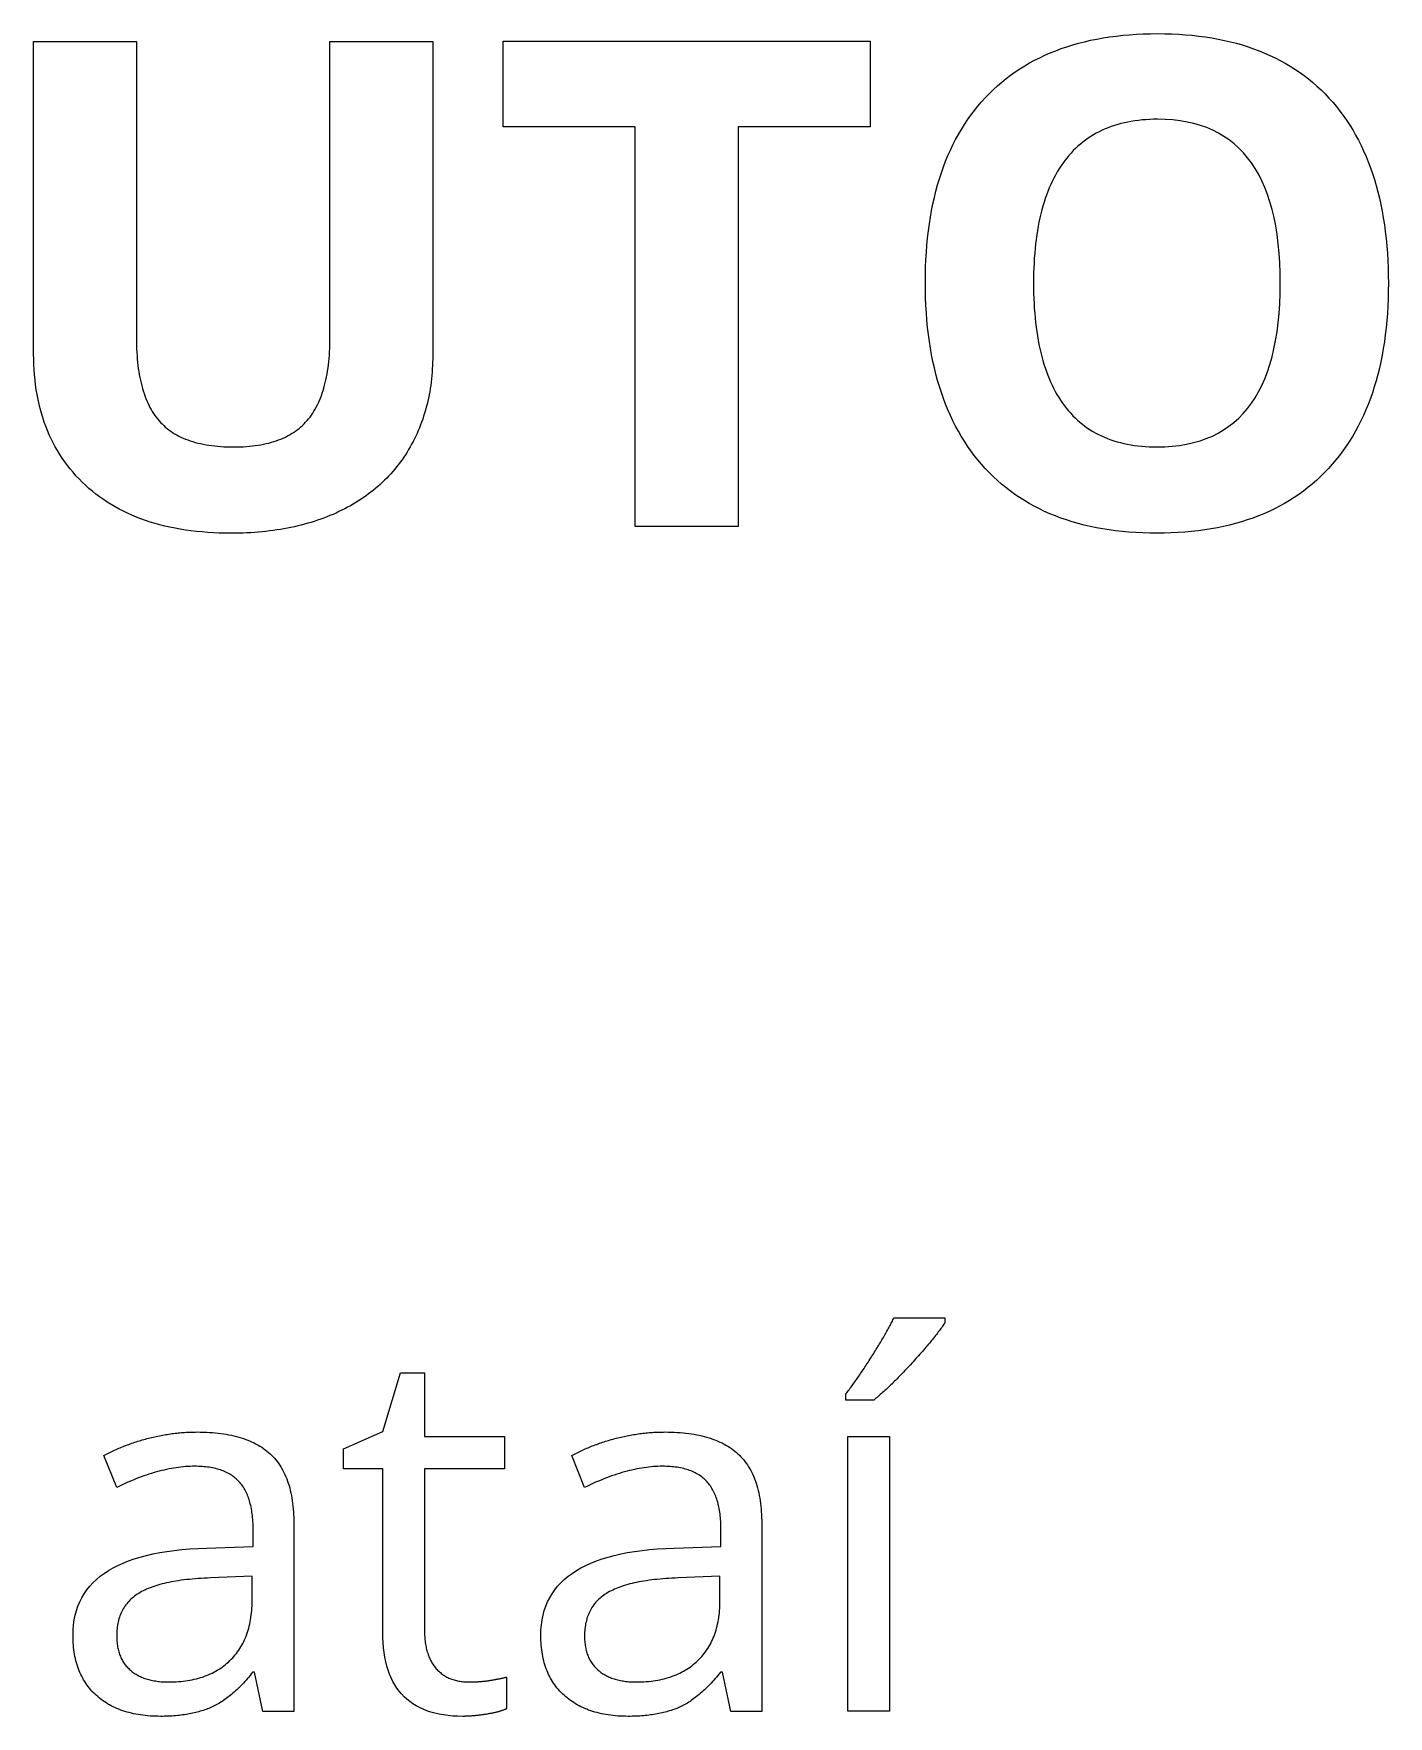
# Model space of a CAD drawing. Extents: x -419 to 419, y -275 to 1047.
# Drawn here: x -7.1 to 62.1, y 126.6 to 212.6 of the extents above; entities that cross this region are included whole.
import ezdxf

# ---------------------------------------------------------------- set-up
doc = ezdxf.new("R2010")
doc.units = 0
doc.layers.get('0').update_dxf_attribs({"linetype": 'CONTINUOUS'})

msp = doc.modelspace()

# ---------------------------------------------------------------- linework, layer by layer
for points in [[(62.057, 199.831), (62.054, 199.437), (62.044, 199.049), (62.028, 198.666), (62.006, 198.29), (61.978, 197.92), (61.943, 197.555), (61.901, 197.197), (61.853, 196.844), (61.799, 196.497), (61.739, 196.156), (61.672, 195.822), (61.599, 195.493), (61.519, 195.17), (61.434, 194.852), (61.341, 194.541), (61.243, 194.236), (61.138, 193.937), (61.026, 193.643), (60.909, 193.356), (60.785, 193.074), (60.654, 192.798), (60.517, 192.529), (60.374, 192.265), (60.225, 192.007), (60.069, 191.755), (59.907, 191.509), (59.738, 191.269), (59.563, 191.035), (59.382, 190.806), (59.194, 190.584), (59, 190.367), (58.8, 190.157), (58.594, 189.954), (58.383, 189.758), (58.166, 189.569), (57.944, 189.386), (57.716, 189.21), (57.483, 189.042), (57.244, 188.88), (57, 188.725), (56.75, 188.577), (56.495, 188.436), (56.234, 188.301), (55.968, 188.174), (55.696, 188.054), (55.419, 187.94), (55.136, 187.833), (54.848, 187.733), (54.554, 187.64), (54.255, 187.554), (53.95, 187.475), (53.64, 187.403), (53.324, 187.337), (53.002, 187.279), (52.676, 187.227), (52.343, 187.182), (52.005, 187.145), (51.662, 187.114), (51.313, 187.089), (50.959, 187.072), (50.599, 187.062), (50.233, 187.059), (49.867, 187.062), (49.507, 187.072), (49.153, 187.089), (48.804, 187.114), (48.46, 187.145), (48.122, 187.182), (47.789, 187.227), (47.462, 187.279), (47.141, 187.337), (46.825, 187.403), (46.515, 187.475), (46.21, 187.554), (45.91, 187.64), (45.616, 187.733), (45.328, 187.833), (45.045, 187.94), (44.768, 188.054), (44.496, 188.174), (44.23, 188.301), (43.969, 188.436), (43.714, 188.577), (43.465, 188.725), (43.221, 188.88), (42.982, 189.042), (42.749, 189.21), (42.521, 189.386), (42.299, 189.569), (42.083, 189.758), (41.872, 189.954), (41.666, 190.157), (41.466, 190.367), (41.272, 190.584), (41.084, 190.806), (40.903, 191.035), (40.728, 191.269), (40.559, 191.51), (40.397, 191.756), (40.241, 192.009), (40.091, 192.267), (39.948, 192.531), (39.811, 192.802), (39.681, 193.078), (39.557, 193.361), (39.439, 193.649), (39.327, 193.943), (39.222, 194.244), (39.123, 194.55), (39.031, 194.862), (38.945, 195.181), (38.865, 195.505), (38.792, 195.836), (38.725, 196.172), (38.665, 196.514), (38.61, 196.863), (38.563, 197.217), (38.521, 197.577), (38.486, 197.944), (38.457, 198.316), (38.435, 198.695), (38.419, 199.079), (38.41, 199.469), (38.406, 199.866), (38.41, 200.262), (38.419, 200.652), (38.435, 201.036), (38.458, 201.414), (38.486, 201.785), (38.522, 202.151), (38.563, 202.511), (38.611, 202.864), (38.665, 203.212), (38.726, 203.553), (38.793, 203.889), (38.867, 204.218), (38.947, 204.541), (39.033, 204.858), (39.125, 205.169), (39.224, 205.474), (39.33, 205.773), (39.442, 206.066), (39.56, 206.353), (39.684, 206.633), (39.815, 206.908), (39.952, 207.176), (40.096, 207.438), (40.246, 207.695), (40.402, 207.945), (40.565, 208.189), (40.734, 208.427), (40.91, 208.659), (41.091, 208.885), (41.28, 209.104), (41.474, 209.318), (41.675, 209.526), (41.881, 209.726), (42.092, 209.92), (42.31, 210.107), (42.532, 210.287), (42.761, 210.461), (42.994, 210.627), (43.234, 210.787), (43.479, 210.94), (43.729, 211.087), (43.985, 211.226), (44.246, 211.359), (44.513, 211.484), (44.786, 211.604), (45.064, 211.716), (45.348, 211.821), (45.637, 211.92), (45.932, 212.012), (46.232, 212.097), (46.538, 212.175), (46.849, 212.246), (47.166, 212.311), (47.488, 212.369), (47.816, 212.42), (48.149, 212.464), (48.488, 212.501), (48.833, 212.532), (49.183, 212.556), (49.538, 212.573), (49.899, 212.583), (50.266, 212.586), (50.632, 212.583), (50.993, 212.573), (51.349, 212.555), (51.699, 212.531), (52.043, 212.501), (52.382, 212.463), (52.715, 212.418), (53.042, 212.367), (53.364, 212.308), (53.68, 212.243), (53.991, 212.171), (54.295, 212.092), (54.595, 212.007), (54.889, 211.914), (55.177, 211.815), (55.459, 211.709), (55.736, 211.596), (56.007, 211.476), (56.273, 211.349), (56.533, 211.215), (56.788, 211.075), (57.037, 210.928), (57.28, 210.774), (57.517, 210.613), (57.75, 210.445), (57.976, 210.271), (58.197, 210.09), (58.412, 209.902), (58.622, 209.707), (58.826, 209.505), (59.024, 209.296), (59.217, 209.081), (59.403, 208.86), (59.583, 208.632), (59.756, 208.399), (59.924, 208.159), (60.085, 207.914), (60.239, 207.663), (60.387, 207.405), (60.529, 207.142), (60.665, 206.873), (60.795, 206.597), (60.918, 206.316), (61.034, 206.029), (61.145, 205.735), (61.249, 205.436), (61.347, 205.13), (61.438, 204.819), (61.523, 204.502), (61.602, 204.178), (61.675, 203.849), (61.741, 203.514), (61.801, 203.172), (61.855, 202.825), (61.902, 202.472), (61.943, 202.112), (61.978, 201.747), (62.006, 201.376), (62.028, 200.998), (62.044, 200.615), (62.054, 200.225), (62.057, 199.83)], [(43.93, 199.831), (43.931, 199.565), (43.936, 199.303), (43.945, 199.046), (43.956, 198.793), (43.971, 198.544), (43.989, 198.299), (44.01, 198.059), (44.035, 197.823), (44.063, 197.591), (44.094, 197.364), (44.129, 197.14), (44.166, 196.921), (44.207, 196.707), (44.252, 196.496), (44.299, 196.29), (44.35, 196.088), (44.405, 195.89), (44.462, 195.697), (44.523, 195.508), (44.587, 195.323), (44.654, 195.142), (44.725, 194.966), (44.799, 194.794), (44.876, 194.626), (44.957, 194.463), (45.041, 194.303), (45.128, 194.148), (45.219, 193.997), (45.312, 193.851), (45.409, 193.709), (45.51, 193.571), (45.613, 193.437), (45.72, 193.308), (45.83, 193.184), (45.944, 193.063), (46.06, 192.947), (46.18, 192.836), (46.303, 192.729), (46.43, 192.626), (46.559, 192.527), (46.692, 192.433), (46.828, 192.343), (46.968, 192.258), (47.11, 192.177), (47.256, 192.101), (47.405, 192.028), (47.558, 191.96), (47.713, 191.897), (47.872, 191.838), (48.034, 191.783), (48.2, 191.733), (48.368, 191.687), (48.54, 191.645), (48.715, 191.608), (48.894, 191.575), (49.075, 191.547), (49.26, 191.523), (49.448, 191.503), (49.64, 191.487), (49.834, 191.477), (50.032, 191.47), (50.233, 191.468), (50.633, 191.476), (51.02, 191.503), (51.394, 191.546), (51.754, 191.607), (52.102, 191.685), (52.437, 191.781), (52.758, 191.894), (53.066, 192.025), (53.361, 192.173), (53.643, 192.338), (53.912, 192.521), (54.168, 192.721), (54.411, 192.939), (54.64, 193.174), (54.857, 193.426), (55.06, 193.696), (55.251, 193.983), (55.428, 194.288), (55.592, 194.61), (55.743, 194.949), (55.88, 195.306), (56.005, 195.68), (56.117, 196.072), (56.215, 196.481), (56.3, 196.907), (56.373, 197.351), (56.432, 197.812), (56.478, 198.291), (56.51, 198.787), (56.53, 199.3), (56.537, 199.831), (56.53, 200.363), (56.511, 200.877), (56.478, 201.374), (56.432, 201.854), (56.374, 202.316), (56.302, 202.76), (56.217, 203.188), (56.119, 203.597), (56.008, 203.99), (55.884, 204.365), (55.747, 204.722), (55.597, 205.062), (55.434, 205.385), (55.258, 205.69), (55.069, 205.978), (54.867, 206.248), (54.651, 206.501), (54.423, 206.736), (54.181, 206.954), (53.927, 207.155), (53.659, 207.338), (53.379, 207.504), (53.085, 207.652), (52.778, 207.783), (52.459, 207.896), (52.126, 207.992), (51.78, 208.071), (51.421, 208.132), (51.049, 208.175), (50.664, 208.202), (50.266, 208.21), (50.065, 208.208), (49.867, 208.201), (49.672, 208.19), (49.481, 208.175), (49.292, 208.155), (49.107, 208.131), (48.925, 208.103), (48.747, 208.07), (48.571, 208.032), (48.399, 207.99), (48.23, 207.944), (48.065, 207.894), (47.902, 207.839), (47.743, 207.779), (47.587, 207.715), (47.434, 207.647), (47.284, 207.575), (47.137, 207.498), (46.994, 207.416), (46.854, 207.33), (46.717, 207.24), (46.584, 207.146), (46.453, 207.047), (46.326, 206.943), (46.202, 206.836), (46.081, 206.723), (45.964, 206.607), (45.85, 206.486), (45.739, 206.36), (45.631, 206.231), (45.526, 206.096), (45.425, 205.958), (45.327, 205.816), (45.232, 205.669), (45.14, 205.518), (45.052, 205.363), (44.968, 205.203), (44.886, 205.039), (44.808, 204.871), (44.733, 204.699), (44.662, 204.522), (44.594, 204.341), (44.529, 204.156), (44.468, 203.967), (44.409, 203.773), (44.355, 203.575), (44.303, 203.373), (44.255, 203.167), (44.21, 202.956), (44.169, 202.741), (44.131, 202.522), (44.096, 202.299), (44.064, 202.071), (44.036, 201.839), (44.011, 201.603), (43.989, 201.363), (43.971, 201.118), (43.956, 200.869), (43.945, 200.616), (43.936, 200.359), (43.931, 200.097), (43.93, 199.831)]]:
    msp.add_lwpolyline(points)
for points in [[(13.226, 195.623), (13.217, 195.451), (13.206, 195.28), (13.192, 195.11), (13.175, 194.942), (13.156, 194.775), (13.134, 194.61), (13.109, 194.446), (13.082, 194.284), (13.053, 194.123), (13.021, 193.963), (12.986, 193.805), (12.949, 193.648), (12.909, 193.493), (12.867, 193.339), (12.822, 193.186), (12.774, 193.035), (12.724, 192.885), (12.672, 192.737), (12.617, 192.59), (12.559, 192.444), (12.498, 192.3), (12.436, 192.157), (12.37, 192.016), (12.302, 191.876), (12.232, 191.737), (12.159, 191.6), (12.083, 191.464), (12.005, 191.33), (11.924, 191.198), (11.841, 191.067), (11.756, 190.939), (11.669, 190.813), (11.579, 190.689), (11.487, 190.566), (11.393, 190.446), (11.296, 190.328), (11.197, 190.211), (11.096, 190.097), (10.993, 189.985), (10.887, 189.874), (10.779, 189.766), (10.669, 189.659), (10.556, 189.555), (10.441, 189.453), (10.324, 189.352), (10.205, 189.254), (10.083, 189.158), (9.959, 189.063), (9.833, 188.971), (9.705, 188.881), (9.574, 188.793), (9.441, 188.706), (9.306, 188.622), (9.168, 188.54), (9.029, 188.46), (8.886, 188.382), (8.742, 188.305), (8.596, 188.231), (8.447, 188.159), (8.296, 188.089), (8.143, 188.022), (7.988, 187.956), (7.831, 187.893), (7.673, 187.832), (7.513, 187.774), (7.352, 187.718), (7.188, 187.664), (7.023, 187.612), (6.856, 187.563), (6.687, 187.516), (6.517, 187.471), (6.344, 187.429), (6.17, 187.388), (5.994, 187.35), (5.817, 187.315), (5.637, 187.282), (5.456, 187.251), (5.273, 187.222), (5.089, 187.195), (4.902, 187.171), (4.714, 187.149), (4.524, 187.13), (4.332, 187.113), (4.138, 187.098), (3.943, 187.085), (3.746, 187.075), (3.547, 187.067), (3.347, 187.061), (3.144, 187.057), (2.94, 187.056), (2.633, 187.059), (2.331, 187.066), (2.033, 187.079), (1.74, 187.097), (1.451, 187.12), (1.166, 187.148), (0.886, 187.181), (0.61, 187.219), (0.339, 187.263), (0.072, 187.311), (-0.19, 187.365), (-0.448, 187.423), (-0.701, 187.487), (-0.95, 187.556), (-1.195, 187.63), (-1.435, 187.709), (-1.67, 187.793), (-1.901, 187.882), (-2.128, 187.976), (-2.35, 188.076), (-2.568, 188.18), (-2.781, 188.29), (-2.99, 188.404), (-3.194, 188.524), (-3.394, 188.649), (-3.589, 188.779), (-3.78, 188.914), (-3.967, 189.055), (-4.149, 189.2), (-4.326, 189.351), (-4.499, 189.506), (-4.668, 189.666), (-4.831, 189.83), (-4.988, 189.998), (-5.14, 190.17), (-5.286, 190.345), (-5.427, 190.524), (-5.562, 190.707), (-5.692, 190.893), (-5.816, 191.083), (-5.935, 191.277), (-6.048, 191.475), (-6.155, 191.676), (-6.257, 191.882), (-6.354, 192.09), (-6.445, 192.303), (-6.53, 192.52), (-6.61, 192.74), (-6.684, 192.964), (-6.753, 193.191), (-6.817, 193.423), (-6.874, 193.658), (-6.927, 193.897), (-6.974, 194.14), (-7.015, 194.386), (-7.051, 194.636), (-7.081, 194.89), (-7.106, 195.148), (-7.125, 195.409), (-7.139, 195.674), (-7.147, 195.943), (-7.15, 196.216), (-7.15, 212.191), (-1.9, 212.191), (-1.9, 197.013), (-1.899, 196.829), (-1.896, 196.649), (-1.89, 196.472), (-1.881, 196.298), (-1.87, 196.128), (-1.857, 195.96), (-1.841, 195.796), (-1.823, 195.635), (-1.803, 195.477), (-1.78, 195.323), (-1.755, 195.171), (-1.727, 195.023), (-1.697, 194.878), (-1.665, 194.736), (-1.63, 194.597), (-1.593, 194.461), (-1.553, 194.329), (-1.511, 194.199), (-1.467, 194.073), (-1.42, 193.95), (-1.371, 193.83), (-1.319, 193.714), (-1.265, 193.6), (-1.208, 193.49), (-1.15, 193.383), (-1.088, 193.279), (-1.025, 193.178), (-0.959, 193.08), (-0.89, 192.986), (-0.819, 192.895), (-0.746, 192.807), (-0.67, 192.721), (-0.591, 192.639), (-0.508, 192.56), (-0.423, 192.483), (-0.334, 192.409), (-0.242, 192.338), (-0.147, 192.269), (-0.049, 192.204), (0.052, 192.141), (0.157, 192.081), (0.264, 192.023), (0.375, 191.969), (0.489, 191.917), (0.606, 191.869), (0.726, 191.822), (0.85, 191.779), (0.976, 191.739), (1.106, 191.701), (1.239, 191.666), (1.374, 191.634), (1.513, 191.605), (1.655, 191.578), (1.801, 191.554), (1.949, 191.534), (2.101, 191.515), (2.255, 191.5), (2.413, 191.487), (2.574, 191.478), (2.738, 191.471), (2.905, 191.467), (3.075, 191.465), (3.241, 191.467), (3.403, 191.471), (3.562, 191.478), (3.719, 191.488), (3.872, 191.5), (4.022, 191.516), (4.17, 191.534), (4.314, 191.555), (4.456, 191.579), (4.595, 191.606), (4.73, 191.635), (4.863, 191.667), (4.993, 191.702), (5.119, 191.74), (5.243, 191.781), (5.364, 191.825), (5.482, 191.871), (5.597, 191.92), (5.709, 191.972), (5.818, 192.027), (5.924, 192.084), (6.027, 192.145), (6.127, 192.208), (6.224, 192.274), (6.319, 192.343), (6.41, 192.414), (6.499, 192.489), (6.584, 192.566), (6.667, 192.646), (6.746, 192.729), (6.823, 192.815), (6.897, 192.903), (6.968, 192.995), (7.037, 193.09), (7.104, 193.188), (7.168, 193.289), (7.23, 193.393), (7.289, 193.501), (7.346, 193.612), (7.4, 193.726), (7.452, 193.843), (7.502, 193.964), (7.549, 194.088), (7.594, 194.215), (7.636, 194.345), (7.676, 194.478), (7.714, 194.615), (7.749, 194.755), (7.781, 194.898), (7.812, 195.044), (7.839, 195.193), (7.865, 195.346), (7.888, 195.501), (7.908, 195.66), (7.927, 195.823), (7.942, 195.988), (7.956, 196.157), (7.966, 196.329), (7.975, 196.504), (7.981, 196.682), (7.985, 196.863), (7.986, 197.048), (7.986, 212.191), (13.238, 212.191), (13.238, 196.148), (13.237, 195.972), (13.233, 195.797)], [(23.572, 187.399), (23.572, 207.821), (16.83, 207.821), (16.83, 212.195), (35.583, 212.195), (35.583, 207.821), (28.84, 207.821), (28.841, 187.399)], [(34.429, 143.183), (34.469, 143.236), (34.51, 143.29), (34.55, 143.345), (34.591, 143.4), (34.632, 143.456), (34.673, 143.512), (34.715, 143.569), (34.756, 143.627), (34.798, 143.686), (34.84, 143.745), (34.883, 143.805), (34.925, 143.866), (34.968, 143.927), (35.011, 143.989), (35.054, 144.052), (35.097, 144.115), (35.14, 144.179), (35.184, 144.244), (35.228, 144.309), (35.272, 144.376), (35.316, 144.443), (35.361, 144.51), (35.406, 144.579), (35.45, 144.648), (35.495, 144.717), (35.541, 144.788), (35.586, 144.859), (35.632, 144.931), (35.678, 145.003), (35.723, 145.076), (35.768, 145.147), (35.812, 145.218), (35.856, 145.289), (35.899, 145.359), (35.942, 145.428), (35.984, 145.497), (36.025, 145.565), (36.066, 145.632), (36.106, 145.699), (36.145, 145.765), (36.184, 145.831), (36.222, 145.896), (36.26, 145.961), (36.297, 146.024), (36.333, 146.088), (36.369, 146.15), (36.404, 146.212), (36.438, 146.273), (36.472, 146.334), (36.505, 146.394), (36.538, 146.454), (36.57, 146.513), (36.601, 146.571), (36.632, 146.629), (36.662, 146.686), (36.691, 146.743), (36.72, 146.798), (36.748, 146.854), (36.775, 146.908), (36.802, 146.963), (39.393, 146.963), (39.393, 146.694), (39.356, 146.64), (39.318, 146.585), (39.278, 146.529), (39.238, 146.473), (39.196, 146.415), (39.154, 146.357), (39.11, 146.298), (39.065, 146.238), (39.019, 146.178), (38.972, 146.116), (38.923, 146.054), (38.874, 145.991), (38.823, 145.927), (38.771, 145.862), (38.718, 145.797), (38.664, 145.731), (38.608, 145.664), (38.552, 145.596), (38.494, 145.527), (38.436, 145.458), (38.376, 145.388), (38.315, 145.317), (38.252, 145.245), (38.189, 145.173), (38.124, 145.099), (38.059, 145.025), (37.992, 144.95), (37.924, 144.875), (37.855, 144.798), (37.784, 144.721), (37.713, 144.643), (37.641, 144.565), (37.57, 144.488), (37.499, 144.413), (37.429, 144.338), (37.36, 144.265), (37.291, 144.193), (37.223, 144.122), (37.156, 144.052), (37.089, 143.983), (37.023, 143.915), (36.957, 143.849), (36.892, 143.784), (36.828, 143.719), (36.764, 143.656), (36.701, 143.594), (36.639, 143.534), (36.577, 143.474), (36.515, 143.415), (36.455, 143.358), (36.395, 143.302), (36.335, 143.247), (36.277, 143.193), (36.218, 143.14), (36.161, 143.089), (36.104, 143.038), (36.048, 142.989), (35.992, 142.941), (35.937, 142.894), (35.882, 142.848), (35.828, 142.803), (35.775, 142.759), (34.35, 142.759), (34.35, 143.079), (34.389, 143.131)], [(15.185, 128.353), (15.222, 128.354), (15.258, 128.355), (15.294, 128.356), (15.33, 128.357), (15.366, 128.358), (15.402, 128.36), (15.437, 128.361), (15.473, 128.363), (15.509, 128.365), (15.544, 128.367), (15.58, 128.369), (15.615, 128.372), (15.65, 128.374), (15.685, 128.377), (15.721, 128.38), (15.756, 128.383), (15.79, 128.387), (15.825, 128.39), (15.86, 128.394), (15.895, 128.397), (15.929, 128.401), (15.964, 128.406), (15.998, 128.41), (16.032, 128.414), (16.067, 128.419), (16.101, 128.424), (16.135, 128.429), (16.168, 128.434), (16.202, 128.439), (16.236, 128.445), (16.269, 128.45), (16.301, 128.456), (16.333, 128.462), (16.365, 128.467), (16.396, 128.473), (16.426, 128.478), (16.456, 128.484), (16.486, 128.489), (16.515, 128.495), (16.544, 128.5), (16.572, 128.506), (16.6, 128.511), (16.627, 128.517), (16.654, 128.522), (16.681, 128.528), (16.706, 128.534), (16.732, 128.539), (16.757, 128.545), (16.782, 128.55), (16.806, 128.556), (16.83, 128.562), (16.853, 128.567), (16.876, 128.573), (16.898, 128.579), (16.92, 128.584), (16.941, 128.59), (16.962, 128.596), (16.983, 128.602), (17.003, 128.607), (17.003, 126.979), (16.981, 126.968), (16.957, 126.958), (16.933, 126.948), (16.908, 126.938), (16.883, 126.928), (16.857, 126.918), (16.83, 126.908), (16.803, 126.898), (16.775, 126.888), (16.746, 126.879), (16.716, 126.87), (16.686, 126.86), (16.655, 126.851), (16.624, 126.842), (16.591, 126.833), (16.558, 126.824), (16.525, 126.815), (16.491, 126.807), (16.456, 126.798), (16.42, 126.79), (16.384, 126.782), (16.347, 126.773), (16.309, 126.765), (16.271, 126.757), (16.232, 126.75), (16.192, 126.742), (16.152, 126.734), (16.111, 126.727), (16.069, 126.719), (16.027, 126.712), (15.984, 126.705), (15.941, 126.698), (15.898, 126.691), (15.855, 126.685), (15.812, 126.679), (15.77, 126.673), (15.728, 126.667), (15.686, 126.661), (15.645, 126.656), (15.603, 126.651), (15.563, 126.646), (15.522, 126.641), (15.482, 126.637), (15.441, 126.633), (15.402, 126.629), (15.362, 126.625), (15.323, 126.622), (15.284, 126.618), (15.245, 126.615), (15.207, 126.613), (15.169, 126.61), (15.131, 126.608), (15.094, 126.606), (15.057, 126.604), (15.02, 126.602), (14.983, 126.601), (14.947, 126.599), (14.911, 126.598), (14.875, 126.598), (14.84, 126.597), (14.805, 126.597), (14.77, 126.597), (14.511, 126.601), (14.26, 126.614), (14.018, 126.637), (13.785, 126.668), (13.56, 126.708), (13.343, 126.757), (13.135, 126.815), (12.935, 126.882), (12.744, 126.958), (12.561, 127.043), (12.387, 127.137), (12.221, 127.24), (12.064, 127.351), (11.915, 127.472), (11.775, 127.602), (11.643, 127.74), (11.52, 127.887), (11.405, 128.044), (11.299, 128.209), (11.201, 128.383), (11.111, 128.566), (11.031, 128.759), (10.958, 128.96), (10.895, 129.169), (10.839, 129.388), (10.792, 129.616), (10.754, 129.853), (10.724, 130.099), (10.703, 130.353), (10.69, 130.617), (10.686, 130.889), (10.686, 139.244), (8.673, 139.244), (8.673, 140.271), (10.686, 141.155), (11.586, 144.152), (12.819, 144.152), (12.819, 140.897), (16.9, 140.897), (16.9, 139.244), (12.819, 139.244), (12.819, 130.979), (12.82, 130.897), (12.821, 130.817), (12.825, 130.739), (12.829, 130.661), (12.835, 130.585), (12.841, 130.51), (12.85, 130.436), (12.859, 130.363), (12.87, 130.292), (12.882, 130.221), (12.895, 130.152), (12.909, 130.085), (12.925, 130.018), (12.942, 129.953), (12.96, 129.889), (12.979, 129.826), (13, 129.764), (13.022, 129.704), (13.045, 129.645), (13.069, 129.587), (13.095, 129.53), (13.122, 129.474), (13.15, 129.42), (13.18, 129.367), (13.21, 129.315), (13.242, 129.265), (13.275, 129.215), (13.31, 129.167), (13.345, 129.12), (13.382, 129.075), (13.421, 129.03), (13.46, 128.987), (13.501, 128.945), (13.542, 128.905), (13.584, 128.866), (13.627, 128.829), (13.671, 128.793), (13.717, 128.758), (13.762, 128.725), (13.809, 128.694), (13.857, 128.663), (13.906, 128.634), (13.956, 128.607), (14.006, 128.581), (14.058, 128.556), (14.11, 128.533), (14.163, 128.511), (14.218, 128.491), (14.273, 128.472), (14.329, 128.454), (14.386, 128.438), (14.444, 128.423), (14.503, 128.41), (14.563, 128.398), (14.624, 128.387), (14.686, 128.378), (14.749, 128.37), (14.812, 128.364), (14.877, 128.359), (14.942, 128.356), (15.009, 128.353), (15.076, 128.353), (15.113, 128.353), (15.149, 128.353)], [(3.767, 128.525), (3.699, 128.447), (3.631, 128.372), (3.563, 128.298), (3.495, 128.226), (3.427, 128.156), (3.359, 128.088), (3.291, 128.021), (3.224, 127.956), (3.156, 127.893), (3.088, 127.832), (3.02, 127.773), (2.952, 127.715), (2.885, 127.659), (2.817, 127.605), (2.749, 127.553), (2.681, 127.502), (2.614, 127.453), (2.546, 127.406), (2.478, 127.361), (2.411, 127.317), (2.343, 127.276), (2.275, 127.236), (2.208, 127.198), (2.14, 127.161), (2.073, 127.127), (2.005, 127.094), (1.938, 127.063), (1.87, 127.033), (1.801, 127.004), (1.731, 126.977), (1.66, 126.95), (1.587, 126.924), (1.514, 126.899), (1.439, 126.876), (1.364, 126.853), (1.287, 126.831), (1.209, 126.81), (1.13, 126.79), (1.05, 126.771), (0.969, 126.753), (0.887, 126.736), (0.804, 126.72), (0.72, 126.705), (0.634, 126.691), (0.548, 126.678), (0.46, 126.666), (0.372, 126.655), (0.282, 126.645), (0.191, 126.636), (0.099, 126.627), (0.006, 126.62), (-0.088, 126.614), (-0.183, 126.609), (-0.279, 126.604), (-0.376, 126.601), (-0.475, 126.599), (-0.574, 126.597), (-0.674, 126.597), (-0.808, 126.598), (-0.941, 126.601), (-1.071, 126.607), (-1.199, 126.614), (-1.326, 126.625), (-1.451, 126.637), (-1.573, 126.651), (-1.694, 126.668), (-1.813, 126.687), (-1.93, 126.708), (-2.046, 126.732), (-2.159, 126.758), (-2.27, 126.786), (-2.38, 126.816), (-2.487, 126.848), (-2.593, 126.883), (-2.697, 126.92), (-2.799, 126.959), (-2.899, 127), (-2.997, 127.044), (-3.094, 127.09), (-3.188, 127.138), (-3.281, 127.188), (-3.371, 127.241), (-3.46, 127.296), (-3.547, 127.353), (-3.632, 127.412), (-3.715, 127.474), (-3.797, 127.538), (-3.876, 127.604), (-3.953, 127.672), (-4.029, 127.743), (-4.102, 127.815), (-4.172, 127.889), (-4.24, 127.965), (-4.305, 128.043), (-4.368, 128.123), (-4.429, 128.205), (-4.487, 128.289), (-4.543, 128.374), (-4.596, 128.462), (-4.646, 128.551), (-4.695, 128.642), (-4.74, 128.735), (-4.783, 128.83), (-4.824, 128.927), (-4.863, 129.026), (-4.898, 129.126), (-4.932, 129.229), (-4.963, 129.333), (-4.991, 129.44), (-5.017, 129.548), (-5.04, 129.658), (-5.061, 129.77), (-5.08, 129.884), (-5.096, 130), (-5.11, 130.117), (-5.121, 130.237), (-5.129, 130.359), (-5.135, 130.482), (-5.139, 130.607), (-5.14, 130.735), (-5.133, 131.005), (-5.112, 131.267), (-5.077, 131.521), (-5.027, 131.766), (-4.963, 132.002), (-4.885, 132.23), (-4.793, 132.45), (-4.687, 132.661), (-4.566, 132.864), (-4.431, 133.059), (-4.282, 133.245), (-4.119, 133.422), (-3.942, 133.591), (-3.751, 133.752), (-3.545, 133.904), (-3.325, 134.048), (-3.091, 134.184), (-2.843, 134.311), (-2.581, 134.429), (-2.304, 134.539), (-2.013, 134.641), (-1.708, 134.734), (-1.389, 134.819), (-1.056, 134.896), (-0.708, 134.964), (-0.346, 135.023), (0.03, 135.075), (0.42, 135.117), (0.824, 135.152), (1.242, 135.178), (1.675, 135.195), (4.063, 135.271), (4.063, 136.144), (4.062, 136.25), (4.06, 136.354), (4.056, 136.456), (4.051, 136.556), (4.044, 136.655), (4.036, 136.752), (4.027, 136.847), (4.016, 136.94), (4.003, 137.031), (3.989, 137.121), (3.973, 137.209), (3.956, 137.295), (3.938, 137.379), (3.918, 137.461), (3.896, 137.542), (3.874, 137.62), (3.849, 137.697), (3.823, 137.772), (3.796, 137.846), (3.767, 137.917), (3.736, 137.987), (3.705, 138.055), (3.671, 138.121), (3.636, 138.186), (3.6, 138.248), (3.562, 138.309), (3.523, 138.368), (3.482, 138.425), (3.439, 138.48), (3.395, 138.534), (3.35, 138.586), (3.303, 138.636), (3.255, 138.684), (3.204, 138.731), (3.152, 138.776), (3.098, 138.82), (3.043, 138.861), (2.985, 138.902), (2.926, 138.94), (2.865, 138.977), (2.802, 139.012), (2.738, 139.046), (2.671, 139.078), (2.603, 139.108), (2.533, 139.137), (2.461, 139.164), (2.388, 139.19), (2.313, 139.213), (2.236, 139.236), (2.157, 139.256), (2.076, 139.275), (1.994, 139.292), (1.909, 139.308), (1.823, 139.322), (1.736, 139.334), (1.646, 139.345), (1.555, 139.354), (1.461, 139.361), (1.366, 139.367), (1.27, 139.371), (1.171, 139.373), (1.071, 139.374), (0.957, 139.373), (0.842, 139.37), (0.727, 139.364), (0.61, 139.356), (0.492, 139.346), (0.373, 139.334), (0.254, 139.319), (0.133, 139.302), (0.012, 139.283), (-0.111, 139.262), (-0.235, 139.238), (-0.359, 139.212), (-0.485, 139.184), (-0.611, 139.154), (-0.738, 139.121), (-0.867, 139.087), (-0.996, 139.05), (-1.126, 139.01), (-1.258, 138.969), (-1.39, 138.925), (-1.523, 138.879), (-1.657, 138.831), (-1.792, 138.78), (-1.928, 138.727), (-2.065, 138.672), (-2.203, 138.615), (-2.342, 138.556), (-2.482, 138.494), (-2.623, 138.43), (-2.765, 138.364), (-2.907, 138.296), (-3.563, 139.924), (-3.496, 139.961), (-3.428, 139.996), (-3.36, 140.031), (-3.291, 140.066), (-3.222, 140.1), (-3.153, 140.134), (-3.083, 140.167), (-3.013, 140.199), (-2.942, 140.231), (-2.871, 140.263), (-2.8, 140.294), (-2.728, 140.324), (-2.656, 140.354), (-2.583, 140.384), (-2.51, 140.413), (-2.437, 140.441), (-2.363, 140.469), (-2.288, 140.497), (-2.214, 140.524), (-2.139, 140.55), (-2.063, 140.576), (-1.987, 140.601), (-1.911, 140.626), (-1.834, 140.651), (-1.756, 140.675), (-1.679, 140.698), (-1.601, 140.721), (-1.522, 140.743), (-1.443, 140.765), (-1.364, 140.787), (-1.284, 140.808), (-1.204, 140.828), (-1.124, 140.848), (-1.044, 140.867), (-0.964, 140.885), (-0.884, 140.903), (-0.804, 140.92), (-0.724, 140.936), (-0.644, 140.952), (-0.564, 140.967), (-0.484, 140.981), (-0.404, 140.995), (-0.324, 141.008), (-0.244, 141.02), (-0.164, 141.032), (-0.084, 141.043), (-0.004, 141.053), (0.077, 141.063), (0.157, 141.072), (0.237, 141.08), (0.317, 141.088), (0.397, 141.095), (0.478, 141.101), (0.558, 141.106), (0.638, 141.111), (0.718, 141.116), (0.799, 141.119), (0.879, 141.122), (0.96, 141.125), (1.04, 141.126), (1.12, 141.127), (1.201, 141.128), (1.362, 141.126), (1.52, 141.123), (1.676, 141.117), (1.829, 141.109), (1.979, 141.099), (2.126, 141.086), (2.271, 141.071), (2.413, 141.053), (2.552, 141.034), (2.688, 141.012), (2.822, 140.987), (2.953, 140.961), (3.082, 140.932), (3.207, 140.9), (3.33, 140.867), (3.45, 140.831), (3.568, 140.793), (3.683, 140.752), (3.795, 140.709), (3.904, 140.664), (4.011, 140.616), (4.115, 140.567), (4.216, 140.514), (4.315, 140.46), (4.411, 140.403), (4.504, 140.344), (4.595, 140.283), (4.683, 140.219), (4.768, 140.153), (4.85, 140.084), (4.93, 140.014), (5.007, 139.94), (5.081, 139.864), (5.153, 139.786), (5.222, 139.704), (5.289, 139.619), (5.354, 139.532), (5.416, 139.442), (5.475, 139.349), (5.532, 139.253), (5.586, 139.155), (5.638, 139.054), (5.687, 138.949), (5.734, 138.842), (5.778, 138.733), (5.82, 138.62), (5.859, 138.505), (5.896, 138.387), (5.93, 138.266), (5.962, 138.142), (5.991, 138.016), (6.017, 137.886), (6.041, 137.754), (6.063, 137.619), (6.082, 137.481), (6.098, 137.341), (6.112, 137.198), (6.124, 137.052), (6.133, 136.903), (6.139, 136.751), (6.143, 136.597), (6.144, 136.439), (6.144, 126.851), (4.564, 126.851), (4.139, 128.851), (4.038, 128.851), (3.97, 128.767), (3.903, 128.684), (3.835, 128.604)], [(27.667, 128.525), (27.599, 128.447), (27.531, 128.372), (27.463, 128.298), (27.396, 128.226), (27.328, 128.156), (27.26, 128.088), (27.192, 128.021), (27.125, 127.956), (27.057, 127.893), (26.989, 127.832), (26.922, 127.773), (26.854, 127.715), (26.786, 127.659), (26.719, 127.605), (26.651, 127.553), (26.583, 127.502), (26.516, 127.453), (26.448, 127.406), (26.381, 127.361), (26.313, 127.317), (26.246, 127.276), (26.178, 127.236), (26.111, 127.198), (26.043, 127.161), (25.976, 127.127), (25.908, 127.094), (25.841, 127.063), (25.773, 127.033), (25.703, 127.004), (25.633, 126.977), (25.562, 126.95), (25.489, 126.924), (25.416, 126.899), (25.341, 126.876), (25.265, 126.853), (25.189, 126.831), (25.111, 126.81), (25.032, 126.79), (24.952, 126.771), (24.871, 126.753), (24.789, 126.736), (24.705, 126.72), (24.621, 126.705), (24.536, 126.691), (24.449, 126.678), (24.362, 126.666), (24.273, 126.655), (24.183, 126.645), (24.092, 126.636), (24.001, 126.627), (23.908, 126.62), (23.813, 126.614), (23.718, 126.609), (23.622, 126.604), (23.525, 126.601), (23.426, 126.599), (23.327, 126.597), (23.226, 126.597), (23.092, 126.598), (22.96, 126.601), (22.83, 126.607), (22.702, 126.614), (22.575, 126.625), (22.451, 126.637), (22.328, 126.651), (22.207, 126.668), (22.088, 126.687), (21.971, 126.708), (21.856, 126.732), (21.743, 126.758), (21.631, 126.786), (21.522, 126.816), (21.414, 126.848), (21.308, 126.883), (21.204, 126.92), (21.102, 126.959), (21.002, 127), (20.904, 127.044), (20.807, 127.09), (20.713, 127.138), (20.62, 127.188), (20.529, 127.241), (20.44, 127.296), (20.353, 127.353), (20.268, 127.412), (20.185, 127.474), (20.104, 127.538), (20.024, 127.604), (19.947, 127.672), (19.871, 127.743), (19.798, 127.815), (19.728, 127.889), (19.66, 127.965), (19.595, 128.043), (19.532, 128.123), (19.471, 128.205), (19.413, 128.289), (19.358, 128.374), (19.304, 128.462), (19.254, 128.551), (19.206, 128.642), (19.16, 128.735), (19.117, 128.83), (19.076, 128.927), (19.038, 129.026), (19.002, 129.126), (18.968, 129.229), (18.938, 129.333), (18.909, 129.44), (18.883, 129.548), (18.86, 129.658), (18.839, 129.77), (18.82, 129.884), (18.804, 130), (18.791, 130.117), (18.78, 130.237), (18.771, 130.359), (18.765, 130.482), (18.761, 130.607), (18.76, 130.735), (18.767, 131.005), (18.788, 131.267), (18.824, 131.521), (18.873, 131.766), (18.937, 132.002), (19.015, 132.23), (19.107, 132.45), (19.214, 132.661), (19.334, 132.864), (19.469, 133.059), (19.618, 133.245), (19.781, 133.422), (19.958, 133.591), (20.15, 133.752), (20.355, 133.904), (20.575, 134.048), (20.809, 134.184), (21.057, 134.311), (21.32, 134.429), (21.596, 134.539), (21.887, 134.641), (22.192, 134.734), (22.511, 134.819), (22.844, 134.896), (23.192, 134.964), (23.554, 135.023), (23.93, 135.075), (24.32, 135.117), (24.724, 135.152), (25.143, 135.178), (25.575, 135.195), (27.963, 135.271), (27.963, 136.144), (27.962, 136.25), (27.96, 136.354), (27.956, 136.456), (27.951, 136.556), (27.944, 136.655), (27.936, 136.752), (27.927, 136.847), (27.916, 136.94), (27.903, 137.031), (27.889, 137.121), (27.874, 137.209), (27.857, 137.295), (27.838, 137.379), (27.818, 137.461), (27.797, 137.542), (27.774, 137.62), (27.75, 137.697), (27.724, 137.772), (27.697, 137.846), (27.668, 137.917), (27.637, 137.987), (27.606, 138.055), (27.572, 138.121), (27.538, 138.186), (27.501, 138.248), (27.464, 138.309), (27.425, 138.368), (27.384, 138.425), (27.342, 138.48), (27.298, 138.534), (27.253, 138.586), (27.206, 138.636), (27.157, 138.684), (27.106, 138.731), (27.054, 138.776), (27, 138.82), (26.944, 138.861), (26.887, 138.902), (26.827, 138.94), (26.766, 138.977), (26.703, 139.012), (26.639, 139.046), (26.572, 139.078), (26.504, 139.108), (26.434, 139.137), (26.362, 139.164), (26.289, 139.19), (26.214, 139.213), (26.136, 139.236), (26.058, 139.256), (25.977, 139.275), (25.895, 139.292), (25.811, 139.308), (25.725, 139.322), (25.637, 139.334), (25.548, 139.345), (25.456, 139.354), (25.363, 139.361), (25.269, 139.367), (25.172, 139.371), (25.074, 139.373), (24.974, 139.374), (24.86, 139.373), (24.745, 139.37), (24.629, 139.364), (24.512, 139.356), (24.394, 139.346), (24.275, 139.334), (24.156, 139.319), (24.035, 139.302), (23.913, 139.283), (23.791, 139.262), (23.667, 139.238), (23.543, 139.212), (23.417, 139.184), (23.291, 139.154), (23.163, 139.121), (23.035, 139.087), (22.905, 139.05), (22.775, 139.01), (22.644, 138.969), (22.512, 138.925), (22.378, 138.879), (22.244, 138.831), (22.109, 138.78), (21.973, 138.727), (21.836, 138.672), (21.698, 138.615), (21.559, 138.556), (21.419, 138.494), (21.278, 138.43), (21.136, 138.364), (20.993, 138.296), (20.34, 139.924), (20.407, 139.961), (20.474, 139.996), (20.542, 140.031), (20.611, 140.066), (20.679, 140.1), (20.749, 140.134), (20.818, 140.167), (20.889, 140.199), (20.959, 140.231), (21.03, 140.263), (21.102, 140.294), (21.173, 140.324), (21.246, 140.354), (21.318, 140.384), (21.391, 140.413), (21.465, 140.441), (21.539, 140.469), (21.613, 140.497), (21.688, 140.524), (21.763, 140.55), (21.839, 140.576), (21.914, 140.601), (21.991, 140.626), (22.068, 140.651), (22.145, 140.675), (22.222, 140.698), (22.3, 140.721), (22.379, 140.743), (22.457, 140.765), (22.536, 140.787), (22.616, 140.808), (22.696, 140.828), (22.776, 140.848), (22.856, 140.867), (22.936, 140.885), (23.016, 140.903), (23.096, 140.92), (23.176, 140.936), (23.256, 140.952), (23.337, 140.967), (23.417, 140.981), (23.497, 140.995), (23.577, 141.008), (23.657, 141.02), (23.737, 141.032), (23.817, 141.043), (23.898, 141.053), (23.978, 141.063), (24.058, 141.072), (24.138, 141.08), (24.218, 141.088), (24.299, 141.095), (24.379, 141.101), (24.459, 141.106), (24.539, 141.111), (24.62, 141.116), (24.7, 141.119), (24.78, 141.122), (24.86, 141.125), (24.941, 141.126), (25.021, 141.127), (25.101, 141.128), (25.262, 141.126), (25.42, 141.123), (25.576, 141.117), (25.729, 141.109), (25.879, 141.099), (26.026, 141.086), (26.171, 141.071), (26.313, 141.053), (26.452, 141.034), (26.589, 141.012), (26.723, 140.987), (26.854, 140.961), (26.982, 140.932), (27.108, 140.9), (27.231, 140.867), (27.352, 140.831), (27.469, 140.793), (27.584, 140.752), (27.696, 140.709), (27.806, 140.664), (27.912, 140.616), (28.016, 140.567), (28.118, 140.514), (28.216, 140.46), (28.312, 140.403), (28.405, 140.344), (28.496, 140.283), (28.583, 140.219), (28.668, 140.153), (28.75, 140.084), (28.83, 140.014), (28.907, 139.94), (28.982, 139.864), (29.054, 139.786), (29.123, 139.704), (29.19, 139.619), (29.255, 139.532), (29.317, 139.442), (29.376, 139.349), (29.433, 139.253), (29.487, 139.155), (29.539, 139.054), (29.588, 138.949), (29.635, 138.842), (29.679, 138.733), (29.721, 138.62), (29.76, 138.505), (29.797, 138.387), (29.831, 138.266), (29.862, 138.142), (29.891, 138.016), (29.918, 137.886), (29.942, 137.754), (29.963, 137.619), (29.982, 137.481), (29.999, 137.341), (30.013, 137.198), (30.024, 137.052), (30.033, 136.903), (30.039, 136.751), (30.043, 136.597), (30.044, 136.439), (30.044, 126.851), (28.464, 126.851), (28.041, 128.851), (27.938, 128.851), (27.871, 128.767), (27.803, 128.684), (27.735, 128.604)], [(34.439, 126.854), (34.439, 140.9), (36.569, 140.9), (36.569, 126.854)], [(0.004, 128.357), (0.128, 128.363), (0.25, 128.371), (0.37, 128.381), (0.489, 128.393), (0.605, 128.408), (0.72, 128.425), (0.834, 128.444), (0.945, 128.465), (1.055, 128.489), (1.162, 128.515), (1.268, 128.543), (1.373, 128.574), (1.475, 128.607), (1.576, 128.642), (1.675, 128.679), (1.772, 128.719), (1.868, 128.761), (1.962, 128.805), (2.053, 128.851), (2.144, 128.9), (2.232, 128.951), (2.319, 129.005), (2.404, 129.06), (2.487, 129.118), (2.568, 129.178), (2.648, 129.241), (2.725, 129.306), (2.802, 129.373), (2.876, 129.442), (2.948, 129.513), (3.017, 129.586), (3.085, 129.66), (3.15, 129.737), (3.212, 129.815), (3.272, 129.895), (3.33, 129.977), (3.386, 130.061), (3.439, 130.147), (3.49, 130.234), (3.538, 130.324), (3.584, 130.415), (3.628, 130.508), (3.669, 130.602), (3.708, 130.699), (3.745, 130.797), (3.779, 130.898), (3.811, 131), (3.841, 131.104), (3.868, 131.209), (3.893, 131.317), (3.915, 131.426), (3.936, 131.537), (3.953, 131.65), (3.969, 131.765), (3.982, 131.881), (3.992, 132), (4.001, 132.12), (4.007, 132.242), (4.01, 132.365), (4.011, 132.491), (4.011, 133.759), (1.881, 133.67), (1.719, 133.663), (1.559, 133.656), (1.403, 133.647), (1.249, 133.636), (1.099, 133.625), (0.951, 133.612), (0.806, 133.598), (0.664, 133.583), (0.525, 133.566), (0.389, 133.549), (0.256, 133.529), (0.126, 133.509), (-0.001, 133.487), (-0.125, 133.465), (-0.246, 133.44), (-0.364, 133.415), (-0.48, 133.388), (-0.592, 133.36), (-0.702, 133.331), (-0.808, 133.3), (-0.912, 133.269), (-1.012, 133.236), (-1.11, 133.201), (-1.205, 133.166), (-1.297, 133.129), (-1.385, 133.091), (-1.471, 133.051), (-1.554, 133.011), (-1.634, 132.969), (-1.711, 132.926), (-1.785, 132.881), (-1.857, 132.835), (-1.925, 132.788), (-1.992, 132.738), (-2.056, 132.688), (-2.118, 132.635), (-2.178, 132.581), (-2.235, 132.526), (-2.29, 132.469), (-2.342, 132.41), (-2.392, 132.35), (-2.44, 132.287), (-2.486, 132.224), (-2.529, 132.159), (-2.57, 132.092), (-2.608, 132.023), (-2.645, 131.953), (-2.679, 131.882), (-2.71, 131.808), (-2.739, 131.733), (-2.766, 131.657), (-2.791, 131.579), (-2.813, 131.499), (-2.833, 131.417), (-2.85, 131.334), (-2.865, 131.25), (-2.878, 131.163), (-2.889, 131.075), (-2.897, 130.986), (-2.903, 130.895), (-2.906, 130.802), (-2.907, 130.708), (-2.907, 130.634), (-2.904, 130.561), (-2.901, 130.49), (-2.896, 130.42), (-2.889, 130.351), (-2.881, 130.283), (-2.872, 130.216), (-2.861, 130.15), (-2.848, 130.086), (-2.835, 130.022), (-2.819, 129.96), (-2.803, 129.899), (-2.784, 129.839), (-2.765, 129.78), (-2.744, 129.722), (-2.721, 129.666), (-2.697, 129.61), (-2.672, 129.556), (-2.645, 129.503), (-2.616, 129.451), (-2.587, 129.4), (-2.555, 129.35), (-2.522, 129.302), (-2.488, 129.254), (-2.453, 129.208), (-2.416, 129.163), (-2.377, 129.119), (-2.337, 129.076), (-2.295, 129.034), (-2.253, 128.994), (-2.208, 128.954), (-2.162, 128.916), (-2.116, 128.879), (-2.068, 128.843), (-2.018, 128.809), (-1.968, 128.776), (-1.917, 128.744), (-1.864, 128.713), (-1.81, 128.684), (-1.755, 128.656), (-1.699, 128.629), (-1.641, 128.603), (-1.583, 128.579), (-1.523, 128.556), (-1.462, 128.534), (-1.4, 128.513), (-1.337, 128.494), (-1.273, 128.475), (-1.207, 128.458), (-1.14, 128.443), (-1.073, 128.428), (-1.003, 128.415), (-0.933, 128.403), (-0.862, 128.393), (-0.789, 128.383), (-0.716, 128.375), (-0.641, 128.368), (-0.565, 128.363), (-0.488, 128.358), (-0.409, 128.355), (-0.33, 128.353), (-0.249, 128.353), (-0.121, 128.354)], [(23.904, 128.357), (24.028, 128.363), (24.15, 128.371), (24.27, 128.381), (24.389, 128.393), (24.506, 128.408), (24.621, 128.425), (24.734, 128.444), (24.846, 128.465), (24.955, 128.489), (25.063, 128.515), (25.169, 128.543), (25.274, 128.574), (25.376, 128.607), (25.477, 128.642), (25.576, 128.679), (25.674, 128.719), (25.769, 128.761), (25.863, 128.805), (25.955, 128.851), (26.045, 128.9), (26.133, 128.951), (26.22, 129.005), (26.305, 129.06), (26.388, 129.118), (26.469, 129.178), (26.548, 129.241), (26.626, 129.306), (26.702, 129.373), (26.776, 129.442), (26.848, 129.513), (26.918, 129.586), (26.985, 129.66), (27.051, 129.737), (27.113, 129.815), (27.174, 129.895), (27.232, 129.977), (27.287, 130.061), (27.34, 130.147), (27.391, 130.234), (27.44, 130.324), (27.486, 130.415), (27.529, 130.508), (27.571, 130.602), (27.61, 130.699), (27.646, 130.797), (27.68, 130.898), (27.712, 131), (27.742, 131.104), (27.769, 131.209), (27.794, 131.317), (27.816, 131.426), (27.836, 131.537), (27.854, 131.65), (27.869, 131.765), (27.882, 131.881), (27.893, 132), (27.901, 132.12), (27.907, 132.242), (27.91, 132.365), (27.911, 132.491), (27.911, 133.759), (25.781, 133.67), (25.619, 133.663), (25.459, 133.656), (25.303, 133.647), (25.149, 133.636), (24.999, 133.625), (24.851, 133.612), (24.706, 133.598), (24.564, 133.583), (24.425, 133.566), (24.289, 133.549), (24.157, 133.529), (24.026, 133.509), (23.899, 133.487), (23.775, 133.465), (23.654, 133.44), (23.536, 133.415), (23.421, 133.388), (23.308, 133.36), (23.199, 133.331), (23.093, 133.3), (22.989, 133.269), (22.889, 133.236), (22.791, 133.201), (22.697, 133.166), (22.605, 133.129), (22.516, 133.091), (22.431, 133.051), (22.348, 133.011), (22.268, 132.969), (22.191, 132.926), (22.117, 132.881), (22.046, 132.835), (21.977, 132.788), (21.91, 132.738), (21.846, 132.688), (21.784, 132.635), (21.724, 132.581), (21.666, 132.526), (21.611, 132.469), (21.559, 132.41), (21.508, 132.35), (21.46, 132.287), (21.415, 132.224), (21.372, 132.159), (21.331, 132.092), (21.292, 132.023), (21.256, 131.953), (21.222, 131.882), (21.19, 131.808), (21.161, 131.733), (21.134, 131.657), (21.11, 131.579), (21.087, 131.499), (21.068, 131.417), (21.05, 131.334), (21.035, 131.25), (21.022, 131.163), (21.011, 131.075), (21.003, 130.986), (20.997, 130.895), (20.994, 130.802), (20.993, 130.708), (20.993, 130.634), (20.996, 130.561), (20.999, 130.49), (21.004, 130.42), (21.011, 130.351), (21.019, 130.283), (21.028, 130.216), (21.039, 130.15), (21.052, 130.086), (21.066, 130.022), (21.081, 129.96), (21.098, 129.899), (21.116, 129.839), (21.135, 129.78), (21.156, 129.722), (21.179, 129.666), (21.203, 129.61), (21.228, 129.556), (21.255, 129.503), (21.284, 129.451), (21.314, 129.4), (21.345, 129.35), (21.378, 129.302), (21.412, 129.254), (21.447, 129.208), (21.485, 129.163), (21.523, 129.119), (21.563, 129.076), (21.605, 129.034), (21.648, 128.994), (21.692, 128.954), (21.738, 128.916), (21.784, 128.879), (21.833, 128.843), (21.882, 128.809), (21.932, 128.776), (21.984, 128.744), (22.036, 128.713), (22.09, 128.684), (22.145, 128.656), (22.201, 128.629), (22.259, 128.603), (22.317, 128.579), (22.377, 128.556), (22.438, 128.534), (22.5, 128.513), (22.563, 128.494), (22.627, 128.475), (22.693, 128.458), (22.76, 128.443), (22.828, 128.428), (22.897, 128.415), (22.967, 128.403), (23.038, 128.393), (23.111, 128.383), (23.184, 128.375), (23.259, 128.368), (23.335, 128.363), (23.413, 128.358), (23.491, 128.355), (23.571, 128.353), (23.651, 128.353), (23.779, 128.354)]]:
    msp.add_lwpolyline(points, close=True)

doc.saveas('drawing.dxf')
